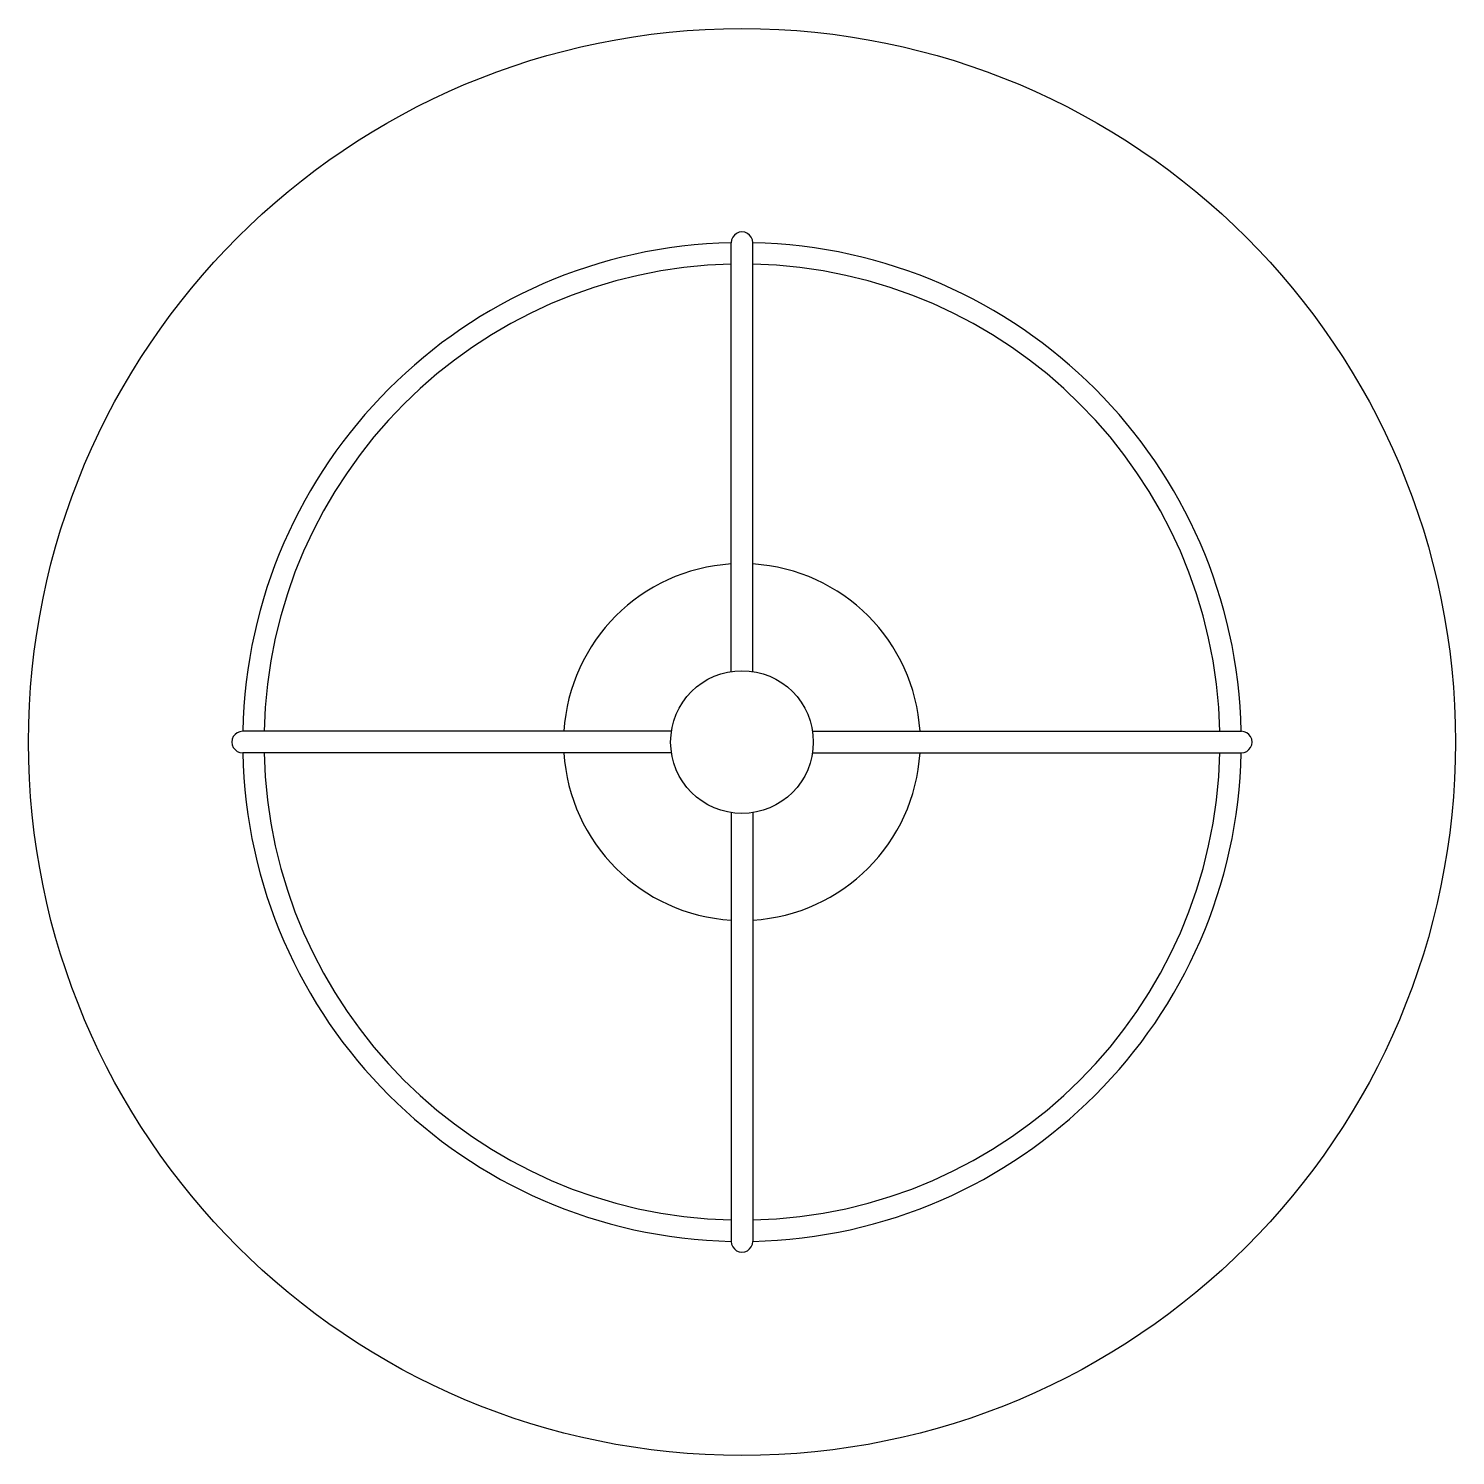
# Model space of a CAD drawing. Header units: millimetres. Extents: x 1483.82 to 1485.82, y 1336.12 to 1338.12.
import ezdxf

# ---------------------------------------------------------------- set-up
doc = ezdxf.new("R2010")
doc.units = ezdxf.units.MM
doc.header["$LTSCALE"] = 10
doc.layers.add('Playground', color=2, linetype='Continuous')

msp = doc.modelspace()

# ---------------------------------------------------------------- linework, layer by layer
at = {"layer": 'Playground'}
for p, q in [((1484.806, 1337.2212), (1484.806, 1337.8222)), ((1484.836, 1337.2212), (1484.836, 1337.8222)), ((1484.7222, 1337.1373), (1484.1212, 1337.1373)), ((1484.9199, 1337.1373), (1485.5209, 1337.1373)), ((1484.7222, 1337.1073), (1484.1212, 1337.1073)), ((1484.9199, 1337.1073), (1485.5209, 1337.1073)), ((1484.806, 1337.0235), (1484.806, 1336.4225)), ((1484.836, 1337.0235), (1484.836, 1336.4225))]:
    msp.add_line(p, q, dxfattribs=at)
for radius in [1, 0.1]:
    msp.add_circle((1484.821, 1337.1223), radius, dxfattribs=at)
for centre, radius, start, end in [((1484.821, 1337.1223), 0.7, 91.2279, 178.7721), ((1484.821, 1337.8223), 0.015, 359.3861, 180.6139), ((1484.821, 1337.1223), 0.7, 1.2279, 88.7721), ((1484.821, 1337.1223), 0.67, 91.2828, 178.7172), ((1484.821, 1337.1223), 0.67, 1.2828, 88.7172), ((1484.821, 1337.1223), 0.25, 93.4398, 176.5602), ((1484.821, 1337.1223), 0.25, 3.4398, 86.5602), ((1484.121, 1337.1223), 0.015, 89.3861, 270.6139), ((1485.521, 1337.1223), 0.015, 269.3861, 90.6139), ((1484.821, 1337.1223), 0.7, 181.2279, 268.7721), ((1484.821, 1337.1223), 0.67, 181.2828, 268.7172), ((1484.821, 1337.1223), 0.25, 183.4398, 266.5602), ((1484.821, 1337.1223), 0.25, 273.4398, 356.5602), ((1484.821, 1337.1223), 0.7, 271.2279, 358.7721), ((1484.821, 1337.1223), 0.67, 271.2828, 358.7172), ((1484.821, 1336.4223), 0.015, 179.3861, 0.6139)]:
    msp.add_arc(centre, radius, start, end, dxfattribs=at)

doc.saveas('drawing.dxf')
